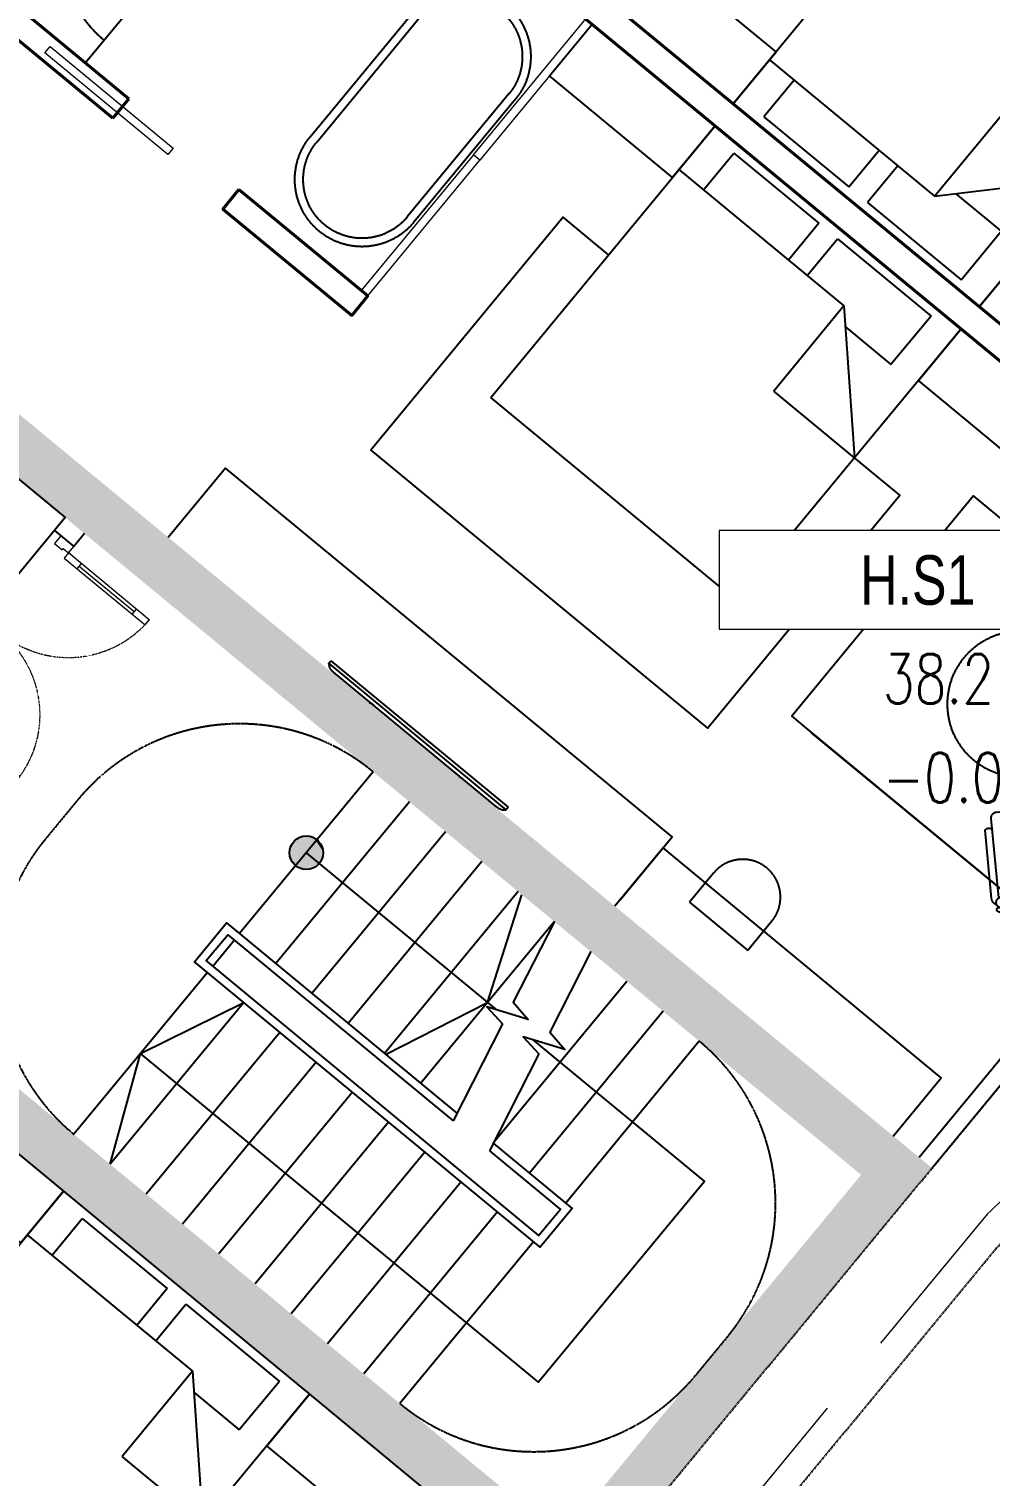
# Model space of a CAD drawing. Header units: millimetres. Extents: x -361611864 to 361244677, y -284134798 to 284403648.
# Drawn here: x -80382 to -74657, y 120967 to 129588 of the extents above; entities that cross this region are included whole.
import ezdxf
from ezdxf.enums import TextEntityAlignment as Align
from ezdxf.xclip import XClip

# ---------------------------------------------------------------- set-up
doc = ezdxf.new("R2010")
doc.units = ezdxf.units.MM
doc.header["$MEASUREMENT"] = 0
doc.header["$XCLIPFRAME"] = 0
doc.set_wipeout_variables(frame=1)
for name, pattern in [('DASHED2', [0.375, 0.25, -0.125]), ('HIDDEN', [0.375, 0.25, -0.125]), ('Xref_NT1+NT2_MBDV Cot vach_220729$0$HIDDEN', [0.375, 0.25, -0.125]), ('Xref_NT1+NT2_MBDV Cot vach_220729$0$HIDDEN2', [0.1875, 0.125, -0.0625])]:
    doc.linetypes.add(name, pattern=pattern)
for name, color, linetype in [('A-ANNO-DIMS', 50, 'Continuous'), ('A-DRAIN', 251, 'Continuous'), ('A-FURNITURE', 251, 'Continuous'), ('A-GLAZ', 135, 'Continuous'), ('A-UNIT', 1, 'Continuous'), ('Xref_NT1+NT2_MBDV Cot vach_220729$0$A-FLOR-STRS-ARROW', 8, 'Continuous'), ('Xref_NT1+NT2_MBDV Cot vach_220729$0$ccu12-Hatch', 250, 'Continuous'), ('Xref_NT1+NT2_MBDV Cot vach_220729$0$ccu12-Thay', 7, 'Continuous'), ('Xref_NT1+NT2_MBDV Cot vach_220729$0$KT-Net manh', 139, 'Continuous'), ('Xref_NT1+NT2_MBDV Cot vach_220729$0$KT-Thay', 7, 'Continuous'), ('Xref_NT1+NT2_MBDV Cot vach_220729$0$KT-Tuong', 1, 'Continuous')]:
    doc.layers.add(name, color=color, linetype=linetype)
doc.layers.add('A-COLUMN UPDATE', color=7, linetype='Continuous', true_color=0xff1f1f)
for name, color, linetype, lineweight in [('D-building block', 8, 'Continuous', 13), ('KT-Chuviet', 255, 'Continuous', 15), ('KT-Net cat', 1, 'Continuous', 40), ('KT-Net cua', 87, 'Continuous', 9), ('KT-Net thay', 7, 'Continuous', 15), ('KT-Net truc', 18, 'Continuous', 15), ('Xref_NT1+NT2_MBDV Cot vach_220729$0$CUA', 37, 'Continuous', 13)]:
    doc.layers.add(name, color=color, linetype=linetype, lineweight=lineweight)
doc.styles.add('font unicode ccu', font='arial.ttf')
doc.styles.add('ROMANS', font='ROMANS.SHX')

# ---------------------------------------------------------------- blocks, each defined once
blk = doc.blocks.new('*U90')
for p, q in [((-1260.000000000004, 525.000000000002), (-1300.000000000004, 525.000000000002)), ((-1280.000000000004, 100.0000000000002), (-1280.000000000004, 525.000000000002)), ((-90.00000000000001, 525.0000000000018), (-50.00000000000001, 525.0000000000018)), ((-70, 100), (-70.00000000000001, 525.0000000000018)), ((-1260.000000000004, 100.0000000000002), (-1300.000000000004, 100.0000000000002)), ((-90, 100), (-50, 100))]:
    blk.add_line(p, q)
for points in [[(-1300.000000000004, 1.776356839400256e-13), (-1260.000000000004, 1.776356839400256e-13), (-1260.000000000004, 625.000000000002), (-1300.000000000004, 625.000000000002)], [(-50, 0), (-90, 0), (-90.00000000000001, 625.0000000000018), (-49.99999999999979, 625.0000000000018)], [(-1350.000000000004, -99.99999998255878), (-1290.000000000004, -99.99999998255875), (-1290.000000000004, -39.99999999999982), (-1300.000000000004, -39.99999999999982), (-1300.000000000004, 1.776356839400256e-13), (-1350.000000000004, 2.060573933704296e-13)], [(0, -99.99999998255892), (-60, -99.99999998255889), (-60, -40), (-50, -40), (-50, 0), (0, 0)]]:
    blk.add_lwpolyline(points, close=True)
at = {"linetype": 'Xref_NT1+NT2_MBDV Cot vach_220729$0$HIDDEN2'}
for centre, radius, start, end in [((-1300.000000001013, -1.091216006443577e-09), 625.00000000124, 7.016709298534867e-15, 89.99996073224838), ((-49.99999999983451, -2.645705876602741e-10), 625.000000000419, 90.00003926775162, 180)]:
    blk.add_arc(centre, radius, start, end, dxfattribs=at)
blk = doc.blocks.new('BEDH-1')
for p, q in [((475, -1.054711873393899e-13), (-475, 1.054711873393899e-13)), ((-475, 1.054711873393899e-13), (-475.0000000000002, -1050)), ((-381.8394731497392, -27.72451273631296), (-381.8394731497393, -215.2726866770535)), ((-20.94842891092413, -27.72451273631304), (-381.8394731497392, -27.72451273631296)), ((-20.94842891092416, -169.6087834425271), (-20.94842891092413, -27.72451273631304)), ((379.7956140944734, -27.72451273631313), (52.11540216114371, -27.72451273631306)), ((52.11540216114371, -27.72451273631306), (52.11540216114368, -169.6087834425271)), ((379.7956140944734, -169.6087834425271), (379.7956140944734, -27.72451273631313)), ((474.9999999999998, -1050), (475, -1.054711873393899e-13)), ((-162.6479800441303, -169.608783442527), (-475.0000000000001, -498.4003835124894)), ((474.9999999999999, -169.6087834425272), (-162.6479800441303, -169.608783442527)), ((-162.6479800441303, -169.608783442527), (-162.6479800441303, -498.4003835124894)), ((-206.9290897110478, -215.2726866770535), (-381.8394731497393, -215.2726866770535)), ((-475.0000000000001, -498.4003835124894), (-162.6479800441303, -498.4003835124894)), ((-475.0000000000002, -1050), (474.9999999999998, -1050))]:
    blk.add_line(p, q)
blk = doc.blocks.new('standard-1')
at = {"layer": 'A-FURNITURE'}
for points in [[(240213.2478412133, -277265.6672636516), (239813.247841217, -277265.6648338943), (239813.2507824865, -276367.2011218967), (240213.2507824865, -276367.2035516671)], [(240212.8929797657, -280108.7263881439), (239812.8929797565, -280108.7239583753), (239813.2311888417, -279165.6648338237), (240213.2311888304, -279165.6672635882)]]:
    blk.add_lwpolyline(points, close=True, dxfattribs=at)
at = {"layer": 'A-FURNITURE', "xscale": -1.999999999999996, "yscale": 1.999999999999996, "zscale": 2, "rotation": 269.9995584135892}
blk.add_blockref('BEDH-1', (240213.2398664472, -278215.6675901659, 1.494832133262833e-08), dxfattribs=at)
blk = doc.blocks.new('bath')
at = {"elevation": -1.073185103658836e-06}
for points in [[(-6268.288765812293, -73045.86497504462, -1), (-6268.288765812293, -73845.86497506325), (-7218.28876571916, -73845.86497506371, -1), (-7218.28876571916, -73045.86497504462)], [(-6268.288765812293, -73095.86497504462, -1), (-6268.288765812293, -73795.86497506371), (-7218.28876571916, -73795.86497506325, -1), (-7218.28876571916, -73095.86497504462)]]:
    blk.add_lwpolyline(points, format="xyb", close=True, dxfattribs=at)
blk = doc.blocks.new('weqwq333')
blk.add_wipeout([(789.9991194265974, -3.254973069968852e-07), (789.9999072943253, 22.459753119357448), (747.0709751061902, 22.459753119357444), (747.4999072943253, 24.95975311935699), (747.0709751061902, 27.459753119356876), (995.9999072943253, 27.45975311935689), (995.9999072943253, 37.459753119357), (930.999907294326, 37.459753119357), (930.999907294326, 57.459753119357), (1231.8664491169725, 57.459753118988104), (1249.7089296661925, 59.06439810742923), (1266.9787932754527, 63.82683536194902), (1278.4893502848695, 73.1432942404494), (1289.9999072942878, 82.4597531189515), (1289.9999072941914, 102.45975311891728), (-160.00009270580904, 102.45975311950394), (-160.00009270581904, 82.45975311947211), (-148.48953569637888, 73.14329424100924), (-136.9789786872534, 63.826835362552735), (-119.70911507775418, 59.06439810790778), (-101.86663452839275, 57.4597531194338), (198.99990729432534, 57.45975311935696), (198.99990729432534, 37.45975311935696), (133.99990729432488, 37.459753119356954), (133.99990729432488, 27.459753119356844), (382.9288394824605, 27.459753119358677), (382.9288394824605, 22.459753119357426), (339.9999072943251, 22.459753119357423), (339.9991199803412, 0.015785265669614107)]).dxf.layer = 'A-DRAIN'
at = {"layer": 'A-DRAIN'}
for p, q in [((-160.0000927059446, 102.4597531193867), (-160.0000927057117, 82.45975311938673)), ((1289.999907294055, 102.4597531189211), (-160.0000927059446, 102.4597531193867)), ((-160.0000927059446, 102.4597531193867), (-160.0000927057117, 82.45975311938673)), ((1289.999907294055, 82.45975311892107), (1289.999907294055, 102.4597531189211)), ((1289.999907294055, 82.45975311892107), (1289.999907294055, 102.4597531189211)), ((-160.0000927057117, 82.45975311938673), (1289.999907294055, 82.45975311892107)), ((-136.9789786871988, 63.8268353624735), (-160.0000927057117, 82.45975311938673)), ((-101.8666345283855, 57.45975311938673), (1231.866449116962, 57.45975311892107)), ((1266.97879327531, 63.82683536177501), (1289.999907294055, 82.45975311892107))]:
    blk.add_line(p, q, dxfattribs=at)
for points in [[(133.9999072942883, 37.4597531191539), (995.9999072942883, 37.4597531191539), (995.9999072945211, 27.45975311938673), (133.9999072945211, 27.45975311938673)], [(198.9999072942883, 57.45975311938673), (228.9999072940554, 57.45975311938673), (228.9999072942883, 37.45975311938673), (198.9999072942883, 37.4597531191539)], [(339.9999072942883, 22.4597531191539), (789.9999072942883, 22.4597531191539), (789.9991194263566, -3.254972398281097e-07), (339.9991199802607, 0.01578526548109949)], [(930.9999072942883, 57.4597531191539), (900.9999072945211, 57.4597531191539), (900.9999072942883, 37.45975311938673), (930.9999072945211, 37.4597531191539)]]:
    blk.add_lwpolyline(points, close=True, dxfattribs=at)
for centre, radius, start, end in [((-101.8666345283855, 157.4597531193867), 99.99999999999999, 249.4439547730391, 270), ((389.9999072940554, 24.9597531191539), 7.499999999999999, 160.5287793647328, 199.4712206352672), ((389.9999072940554, 24.9597531191539), 7.499999999999999, 340.5287793647328, 19.47122063526717), ((739.9999072945211, 24.9597531191539), 7.499999999999999, 160.5287793647328, 199.4712206352672), ((739.9999072945211, 24.9597531191539), 7.499999999999999, 340.5287793647328, 19.47122063526717), ((1231.866449116962, 157.4597531189211), 99.99999999999999, 270, 290.5560452225344)]:
    blk.add_arc(centre, radius, start, end, dxfattribs=at)
blk = doc.blocks.new('CH12')
for p, q in [((-312.375, -149.2411279597436), (-312.375, -572.1779138786915)), ((-267.75, -149.2411279597436), (-267.75, -639.6303226458076)), ((267.75, -639.6303226458076), (267.75, -149.2411280118249)), ((312.375, -572.1779138786915), (312.375, -149.2411246072115)), ((-232.0500000000029, -675.3303226458047), (232.0500000000029, -675.3303226458047))]:
    blk.add_line(p, q)
for centre, radius, start, end in [((-273.6712626853696, -77.20016474780641), 13.38749999999989, 116.2505862071374, 296.2505862071374), ((0, -632.1362743546706), 632.1362743546692, 63.74941379286258, 116.2505862071374), ((0, -632.1362743546706), 605.3612743546691, 63.7494137928626, 116.2505862071374), ((273.671262685355, -77.20016474780641), 13.38750000000007, 243.7494137928627, 63.74941379286245), ((-267.75, -149.2411279597436), 44.62499999999999, 111.939144832112, 180), ((-252.9468673518131, -119.2240579767858), 33.46874999998481, 116.2505888953854, 296.2505888953855), ((0, -632.1362743546706), 538.4237743546691, 63.74941109871938, 116.2505888953856), ((252.9468674045929, -119.2240580028119), 33.46875000001501, 243.7494110987195, 63.74941109871941), ((267.75, -149.2411280118286), 44.62499999999959, 0, 68.06085506708637), ((-290.0625, -549.8654138786915), 31.55464011044969, 225, 315), ((290.0625, -549.8654138786915), 31.55464011044961, 225.0000000000001, 315.0000000000002), ((-232.0500000000029, -639.6303226458076), 35.7, 180, 269.9999999999999), ((232.0500000000029, -639.6303226458076), 35.7, 270, 0)]:
    blk.add_arc(centre, radius, start, end)
blk = doc.blocks.new('CH1')
for p, q in [((-199.1923941123823, -400.6439509161501), (-199.1923941123823, -600.6426498184956)), ((200.805524143012, -400.6439509161501), (200.805524143012, -600.6426498184956)), ((-199.1923941123823, -600.6426498184956), (200.805524143012, -600.6426498184956))]:
    blk.add_line(p, q)
blk.add_arc((0.8065650153148454, -399.9986989023673), 200, 0.1848514058012216, 180.1848514058012)
blk = doc.blocks.new('Hotel Module')
at = {"layer": 'A-FURNITURE'}
blk.add_line((4115.162532453767, -2019.968790905259, 2.979288549069363e-06), (2015.162530689879, -2019.995003917662, -0.05002286630529611), dxfattribs=at)
for points, elevation in [([(199.5696688816752, -7650.006468864798), (684.5870401366337, -7650.006468864798), (684.8131968183661, -4200.003166677896), (84.82657614448544, -4200.003166674345), (85.02122882005642, -7650.006470229186)], 1.321848774101658e-09), ([(3118.346123889874, -5150.012553133187), (3118.346122764749, -4800.012553129462), (1318.346122766641, -4800.012559868512), (1318.346131107544, -7400.012559762399), (3118.346131101956, -7400.012553027045), (3118.346129982579, -7050.012553133187)], -2.980796936553291e-06), ([(3395.25072972355, -7992.929917983769), (3395.098295707983, -7741.048713768076), (1693.056613974994, -7741.454124493612), (1693.056619104733, -7840.519221447466), (1693.20838450898, -9599.705430485483)], -2.9807969366062e-06), ([(3395.250729725507, -9502.292308187287), (3395.098295704229, -9754.173512399313), (1693.056613969457, -9753.768101679278), (1693.056619108436, -9654.703004717827), (1693.208384505284, -7895.516795687523)], -2.980796936496478e-06)]:
    blk.add_lwpolyline(points, dxfattribs=dict(at, elevation=elevation))
for points, elevation in [([(4115.16043230777, -5150.018985117145), (3715.160432305915, -5150.016926137847), (3715.162492952099, -4199.999102585192), (4115.162492944626, -4200.001161562337)], -2.980796936447472e-06), ([(4114.808206260903, -7993.078109929455), (3714.808206257127, -7993.076050946664), (3715.145541156344, -7050.016926080163), (4115.145541148966, -7050.01898506115)], -2.980796936630919e-06), ([(600.0086237774813, -7650.006546646386), (85.02122882007825, -7650.006470229127), (85.02122882192634, -9800.003202212625), (600.0086237773285, -9800.003278629796)], -3.154896239219995e-08)]:
    blk.add_lwpolyline(points, close=True, dxfattribs=dict(at, elevation=elevation))
blk.add_circle((2617.793038093281, -8747.611113082734, -2.980796928870634e-06), 436.4401978142553, dxfattribs=at)
blk.add_arc((2890.176448735816, -2018.620684817026, 0.08440312483235722), 699.9999999999987, 92.04767493542509, 180.0009617760125, dxfattribs=at)
at = {"layer": 'A-GLAZ'}
blk.add_line((4114.416879407647, -10099.99253045913), (84.68701741372934, -10099.99999122752, 3.383716544154772e-08), dxfattribs=at)
blk.add_lwpolyline([(4114.423136929741, -9999.998232661193), (84.6869263882545, -10000.00396668783)], dxfattribs=at)
at = {"layer": 'KT-Net cat'}
for p, q in [((1865.162531004069, -2354.905466405937), (1865.162531003996, -169.9982509082765)), ((2015.162531005895, -719.9982953644358), (2015.162531005932, -2354.905512752128)), ((4114.41687904943, -10099.99825588206), (4115.00386808662, -719.9982953729341)), ((2015.162531005932, -2354.905512752128, -0.04473577927659005), (1865.162531004069, -2354.905466405937, -0.04473577927659001))]:
    blk.add_line(p, q, dxfattribs=at)
at = {"layer": 'KT-Net cat', "elevation": -0.05479021315888888}
blk.add_lwpolyline([(2015.162531002163, -3204.905512759578), (1865.162531007772, -3204.905466411554), (1865.162531005953, -4200.000075800752), (2015.162531007794, -4200.000122146826)], close=True, dxfattribs=at)
at = {"layer": 'KT-Net cua'}
for points, elevation in [([(1906.46133502225, -1795.095547074045), (1956.461335027794, -1795.09554707614), (1956.461335024091, -2745.095547079807), (1906.46133502599, -2745.095547081612)], -0.05479021315888886), ([(3065.162511341965, -4200.000128455635), (3065.162511342009, -4150.000128455606), (2015.162531007831, -4150.000131713459), (2015.162531005932, -4200.000131715205)], -0.0547902131588404), ([(3065.162511347589, -4200.000128457323), (3065.162511342001, -4150.000128459302), (4115.162491678006, -4150.00013279554), (4115.162491681745, -4200.000132791698)], -0.05479021315884041)]:
    blk.add_lwpolyline(points, close=True, dxfattribs=dict(at, elevation=elevation))
at = {"layer": 'A-FURNITURE'}
blk.add_blockref('bath', (9746.731677098993, 69713.7286465501, -0.07493039716442063), dxfattribs=at)
for name, p, xscale, yscale, zscale, rotation in [('BEDH-1', (4115.153338149859, -6100.019311636745, -2.9807969288702e-06), -2.000000000000002, 2.000000000000002, 2.000000000000002, 269.9996115246304), ('CH1', (1126.356979697724, -8201.749560154189, -3.154896246896147e-08), 1.125005854937063, 1.125005854937063, 1.125005854937063, 270.0000001839287), ('CH12', (1725.587799533037, -9667.955650743184, -0.07493836867344597), -0.9698671062557863, 0.9698671062557863, 0.9698671062557864, 135.0116023111964)]:
    blk.add_blockref(name, p, dxfattribs=dict(at, xscale=xscale, yscale=yscale, zscale=zscale, rotation=rotation))
at = {"layer": 'A-FURNITURE', "xscale": -0.9450000000000008, "yscale": 0.9450000000000008, "zscale": 0.9450000000000012, "rotation": 269.997740805419}
blk.add_blockref('weqwq333', (102.7676447184858, -6633.924260896456, -3.154896238265897e-08), dxfattribs=at)
at = {"layer": 'KT-Net cat'}
blk.add_line((85.00231740501476, -2499.99992472108, 1.321858349775246e-09), (85.00936232107051, -10100.00319873774, 1.321858839400947e-09), dxfattribs=at)
blk = doc.blocks.new('l5 boundary')
at = {"layer": 'D-building block', "linetype": 'DASHED2', "ltscale": 4000, "elevation": 3.807828033907247e-10}
blk.add_lwpolyline([(12687715.6909928, 1098213.837577761, 0.410792762844288), (12661339.32005766, 1099105.521512134), (12659175.83515809, 1096482.71040052), (12658844.23951466, 1096756.470019944), (12652294.20907435, 1088825.091221616, -0.08021577395020048), (12648590.09939825, 1086517.946680954), (12639962.19544472, 1083239.002087365, -0.4938342429271592), (12634259.0336086, 1086934.961313017, -0.02217052075567615), (12634665.75802228, 1092329.3390606)], format="xyb", dxfattribs=at)
blk = doc.blocks.new('TAG CAO DO SAN')
blk.add_wipeout([(1526701.778855525, -266095.2298759429), (1527644.6359120198, -266095.2298759429), (1527644.6359120198, -266566.65840419114), (1526701.778855525, -266566.65840419114)]).dxf.layer = 'KT-Net thay'
at = {"layer": 'KT-Net thay', "flags": 128}
blk.add_lwpolyline([(1526701.778855525, -266095.2298759429), (1526701.778855525, -266566.6584041911), (1527644.63591202, -266566.6584041911), (1527644.63591202, -266095.2298759429)], close=True, dxfattribs=at)
for points in [[(1526701.778855525, -266330.9441400666), (1527644.63591202, -266330.9441400666)], [(1526701.778855525, -266566.6584041911), (1527644.63591202, -266566.6584041911)]]:
    blk.add_lwpolyline(points, dxfattribs=at)
at = {"layer": 'KT-Chuviet', "color": 31, "style": 'ROMANS', "width": 0.75}
blk.add_text('DTTT:', height=117.8571320618522, dxfattribs=at).set_placement((1526748.92170835, -266507.8139601254))
at = {"layer": 'KT-Chuviet', "color": 31, "style": 'font unicode ccu', "width": 0.75}
blk.add_attdef('TÊNPHÒNG', text='', height=117.85713, dxfattribs=at).set_placement((1527175.308820772, -266213.4467624734), align=Align.MIDDLE_CENTER)
at = {"layer": 'KT-Chuviet', "color": 31, "ltscale": 15, "style": 'ROMANS', "width": 0.75, "flags": 8}
blk.add_attdef('CAO-DO', (1527091.943339912, -266507.7298381611), '', height=117.8571320618522, dxfattribs=at)

msp = doc.modelspace()

# ---------------------------------------------------------------- hatches: boundary and pattern name
at = {"layer": 'Xref_NT1+NT2_MBDV Cot vach_220729$0$ccu12-Hatch', "ltscale": 0.5}
h = msp.add_hatch(dxfattribs=at)
h.set_pattern_fill('VATLIEU04', color=256, scale=50, angle=45, pattern_type=2)
h.set_pattern_definition([(94.99999999999984, (-1137261.907038414, 91749.09803841186), (275.7759995861103, 231.4035394059837), [37.49999999999999, -412.4999999999999]), (40.00000000000002, (-1137261.907038414, 91749.09803841186), (-314.996083695443, 216.8840747990137), [30, -330]), (145.4514, (-1137238.925707401, 91768.38166764975), (-39.21973430971335, 448.287641099735), [31.870095, -350.571056]), (91.18419999999938, (-1137332.617716533, 91819.8087165305), (435.8465000455986, 318.8068825982365), [56.24999999999996, -618.7499999999994]), (141.6356, (-1137296.297158333, 91846.37593381625), (-13.94950748652536, 674.8558447021788), [47.805144, -525.8565]), (36.18420000000004, (-1137332.617716533, 91819.8087165305), (-13.95003443662637, 674.855833957623), [45, -495]), (66, (-1137279.584707944, 91837.48638606018), (353.3857860571512, 68.691238233885), [37.49999999999965, -412.4999999999972]), (11.00000000000003, (-1137279.584707944, 91837.48638606018), (-170.3542965309771, 342.4042176993831), [30, -330]), (116.4514, (-1137250.13588875, 91843.21063713185), (183.0318085066423, 411.0953098697152), [31.870095, -350.571056]), (82.50000000000001, (-1137261.907038414, 91749.09803841186), (-113.3965926531701, 121.9949088062736), [0, -325.9999999999972, 0, -334.9999999999972, 0, -331.2499999999972]), (52.49999999999999, (-1137261.907038414, 91749.09803841186), (-46.43647110123004, 232.4547249501817), [0, -191, 0, -318.5, 0, -126.25]), (12.5, (-1137340.749444517, 91670.25563230956), (196.709083659603, 180.7603809074303), [0, -125, 0, -390, 0, -517.5]), (2.499999999999997, (-1137376.104783576, 91634.90029325023), (170.7949915992331, 241.5799034369745), [0, -162.5, 0, -259, 0, -367.5]), (90, (-1137261.907038414, 91749.09803841186), (-212.5, 0), []), (90, (-1137305.217328762, 91792.40832875954), (-212.5, 0), [])])
h.paths.add_polyline_path([(-84278.53871263424, 126960.0727067485), (-85934.13326818706, 124955.3266710561), (-83929.38730030158, 123299.7321715005), (-82273.792744749, 125304.4782071929), (-82736.42637748644, 125686.5384332461), (-82545.39623646112, 125917.8552835183), (-81851.44575345144, 125344.7649164397), (-82297.18274902878, 124805.0255990155), (-77208.21197552443, 120602.3624407004), (-75425.26399262133, 122761.3197099081), (-82981.61443433678, 129001.6376496481), (-82790.58429331146, 129232.9544999202), (-75002.91700109467, 122801.6064189657), (-77167.9252663462, 120180.0154493197), (-82488.2128900541, 124573.7087487433), (-83889.1005910507, 122877.3851802077), (-86356.48025945807, 124915.0399617873), (-84318.82570664823, 127382.4193512643), (-84087.508856376, 127191.389210239), (-84087.50857160939, 127191.3895570206), (-83547.76925430726, 126745.6525612948), (-83738.79939533258, 126514.3357110227)])
at = {"layer": 'Xref_NT1+NT2_MBDV Cot vach_220729$0$KT-Net manh'}
h = msp.add_hatch(color=256, dxfattribs=at)
edge = h.paths.add_edge_path(flags=0)
edge.add_arc((-78730.12573147938, 124680.0210882567), 99.99999999995354, 230.448827454171, 590.4488274541708)
h = msp.add_hatch(color=256, dxfattribs=at)
edge = h.paths.add_edge_path(flags=0)
edge.add_arc((-78730.12558165938, 124680.0211433161), 99.99999999995354, 230.448826641293, 590.4488266412928)
for points in [[(-78783.78034514701, 124764.4081869737), (-78823.13471789844, 124716.754294591), (-78826.96281913947, 124655.0695658507), (-78793.80244423216, 124602.9154706565), (-78736.31972935563, 124580.2131006261), (-78676.47111783689, 124595.6339894981), (-78637.11674513435, 124643.2878818294), (-78633.28864387912, 124704.972610572), (-78666.44901883788, 124757.126705715), (-78723.93173372536, 124779.8290757299)], [(-78783.78019402782, 124764.4082429179), (-78823.13456745632, 124716.7543511114), (-78826.96266954672, 124655.0696224659), (-78793.80229540169, 124602.9155267493), (-78736.31958083063, 124580.2131559397), (-78676.47096912423, 124595.6340439244), (-78637.11659571622, 124643.2879357162), (-78633.2884936363, 124704.9726643487), (-78666.44886786677, 124757.1267599453), (-78723.93158236379, 124779.8291308581)]]:
    msp.add_hatch(color=256, dxfattribs=at).paths.add_polyline_path(points, flags=0)

# ---------------------------------------------------------------- linework, layer by layer
at = {"layer": 'Defpoints', "ltscale": 0.5, "elevation": -2.232290454219472e-10}
msp.add_lwpolyline([(-84087.50857160939, 127191.3895570206), (-82750.29758415022, 128810.6075086936), (-80167.25950760837, 126677.4376682064), (-81154.2283872671, 125482.3250261636), (-81616.86209257948, 125864.3853024409), (-81967.10418388015, 125440.2799913232)], close=True, dxfattribs=at)
at = {"layer": 'Xref_NT1+NT2_MBDV Cot vach_220729$0$A-FLOR-STRS-ARROW'}
for points, elevation in [([(-77252.6481362232, 124270.4952277606), (-77497.00640919758, 123789.3579070683), (-77407.67450957047, 123687.3459845044), (-77655.65972526628, 123761.6456141555), (-77562.37787218718, 123660.6425983653), (-77855.93311138242, 123082.6584268538)], 7.754391467269582e-08), ([(-77036.055143554, 124091.6246057564), (-77280.41341652814, 123610.4872850642), (-77191.0815169015, 123508.4753625003), (-77439.06673259684, 123582.7749921512), (-77345.78487951774, 123481.7719763611), (-77639.34012033511, 122903.7878016561)], 4.406328626215398e-08)]:
    msp.add_lwpolyline(points, dxfattribs=dict(at, elevation=elevation))
at = {"layer": 'Xref_NT1+NT2_MBDV Cot vach_220729$0$KT-Net manh'}
for p, q in [((-78633.28864371357, 124704.972610821, 6.826468940217977e-08), (-78666.44901859737, 124757.1267060564, 7.115617753986248e-08)), ((-78633.28849344002, 124704.972664637, 9.119779307779923e-08), (-78666.44886761205, 124757.1267603039, 9.408913132236319e-08))]:
    msp.add_line(p, q, dxfattribs=at)
at = {"layer": 'Xref_NT1+NT2_MBDV Cot vach_220729$0$KT-Net manh', "linetype": 'Xref_NT1+NT2_MBDV Cot vach_220729$0$HIDDEN'}
for points, elevation in [([(-78332.14576695953, 125161.93181555, 0.4141313066799707), (-80091.74802268296, 124994.2846786499), (-80283.13194769109, 124762.5394283291, 0.4141313427087546), (-80115.0937229204, 123002.974524093, 1.000029217103996)], 9.364640973373936e-08), ([(-76389.08420464583, 123557.2786551868, -0.4141313066799707), (-76221.04602156905, 121797.7137004646), (-76412.42994657671, 121565.9684501439, -0.4141313427087546), (-78172.03216060717, 121398.3213637299, -1.000029217103996)], -1.480215323997612e-10)]:
    msp.add_lwpolyline(points, format="xyb", dxfattribs=dict(at, elevation=elevation))
at = {"layer": 'Xref_NT1+NT2_MBDV Cot vach_220729$0$KT-Net manh'}
for points, elevation in [([(-78730.1256436673, 124680.0211946156), (-77596.67100942926, 123743.9718196591)], 9.402651940996364e-08), ([(-78257.45369869238, 123479.0953251019), (-77650.6465813308, 123788.5477210968), (-77445.40376390517, 124429.6826595344)], 6.208673922383794e-08), ([(-79899.19799383497, 122824.6797284184), (-79717.11426873971, 123484.8846334076), (-79103.2390876771, 123788.4999443778)], 8.752205716835835e-08), ([(-77380.07801670674, 123565.1011976392), (-76879.59082233859, 123151.7800894884), (-76802.48520478932, 123088.1033767721), (-76359.161416444, 122721.9899546532), (-77346.1496225074, 121526.8539008575), (-79717.1142728643, 123484.884636814)], 9.402651940996364e-08)]:
    msp.add_lwpolyline(points, dxfattribs=dict(at, elevation=elevation))
for centre in [(-78730.12573144585, 124680.0210883007, 7.109348934061283e-08), (-78730.1255816184, 124680.0211433733, 9.402651940996364e-08)]:
    msp.add_circle(centre, 99.9999999999528, dxfattribs=at)
at = {"layer": 'Xref_NT1+NT2_MBDV Cot vach_220729$0$KT-Thay', "extrusion": (-8.1449017930186e-09, -9.921094241022739e-09, 1)}
for p, q in [((-78332.14576689154, 125161.931815644, 9.364639017935358e-08), (-79128.10467658611, 124198.1115954067, 1.171489088395377e-07)), ((-78116.25003775582, 124983.6370200361, 8.321643494241785e-08), (-78912.20894955937, 124019.8167972356, 1.067189502701982e-07)), ((-77900.35430862126, 124805.3422244267, 7.278647636462155e-08), (-78696.31322254054, 123841.5219990733, 9.628899515187419e-08)), ((-77684.45857942989, 124627.0474288889, 6.235652253888337e-08), (-78480.41749551962, 123663.2272009071, 8.58590330432651e-08)), ((-77468.56285034842, 124448.7526332097, 5.192656286517552e-08), (-78264.52176849428, 123484.9324027395, 7.542907102811423e-08)), ((-77252.66712120827, 124270.4578375983, 4.149661828659767e-08), (-78048.62604145356, 123306.6376045954, 6.499911508904917e-08)), ((-79319.13481457718, 123966.7947427002, 1.06574918525334e-07), (-80115.09372290224, 123002.9745241149, 9.364640973402396e-08)), ((-76820.87566293683, 123913.8682463822, 2.063668703724418e-08), (-77616.83458742453, 122950.0480082397, 4.413919880819089e-08)), ((-79103.2390876771, 123788.4999443778, 9.614496090467136e-08), (-79899.19799383497, 122824.6797284184, 8.32164431123149e-08)), ((-76604.97993380064, 123735.5734507716, 1.020672844578694e-08), (-77400.93886040407, 122771.7532100735, 3.370923671345958e-08)), ((-78887.34336063033, 123610.2051462312, 8.571500986077912e-08), (-79683.30226462847, 122646.3849329018, 7.2786490439951e-08)), ((-76389.08420464583, 123557.2786551868), (-77185.04313332937, 122593.458411974, 2.327927226297379e-08)), ((-78671.44763355725, 123431.9103481283, 7.528505210719331e-08), (-79467.40653547738, 122468.0901373128, 6.235653221061727e-08)), ((-78455.55190660618, 123253.6155498747, 6.485509325466018e-08), (-79251.5108064157, 122289.7953416135, 5.192657736854798e-08)), ((-78239.6561795664, 123075.3207517292, 5.442512699442412e-08), (-79035.61507722107, 122111.5005460776, 4.14966181645165e-08)), ((-78023.76045249356, 122897.0259536284, 4.399517666133482e-08), (-78819.71934807114, 121933.2057504872, 3.106665991154718e-08)), ((-77807.86472546868, 122718.7311554566, 3.356521468174579e-08), (-78603.82361895265, 121754.9109548572, 2.063668750973949e-08)), ((-77591.96899851877, 122540.4363572062, 2.313525896168957e-08), (-78387.92788981483, 121576.6161592524, 1.020674231251588e-08)), ((-77376.07327142637, 122362.1415591259, 1.270529381904912e-08), (-78172.03216060717, 121398.3213637299))]:
    msp.add_line(p, q, dxfattribs=at)
at = {"layer": 'Xref_NT1+NT2_MBDV Cot vach_220729$0$KT-Thay'}
msp.add_line((-79287.29645786411, 124005.3475509491, -9.886168173744489e-09), (-79159.94303054037, 124159.5587844128, -9.886168173744489e-09), dxfattribs=at)
for points, elevation in [([(-77616.13727567159, 122949.472140271), (-77146.49032551982, 122561.6200533432), (-77337.52046690322, 122330.3032034275), (-79396.23957199743, 124030.4707463498), (-79205.2094305763, 124261.7875962951), (-77832.73026672192, 123128.3427654625)], -1.236690500866484e-08), ([(-77639.34012033511, 122903.7878016561), (-77216.88149081543, 122554.9056018353), (-77344.23491844698, 122400.6943685074), (-79325.84840665478, 124037.1851979105), (-79198.49497907865, 124191.3964311637), (-77855.93311138242, 123082.6584268538)], -9.886168173744489e-09)]:
    msp.add_lwpolyline(points, dxfattribs=dict(at, elevation=elevation))
at = {"layer": 'Xref_NT1+NT2_MBDV Cot vach_220729$0$KT-Tuong', "ltscale": 0.5}
for p, q in [((-80167.25950760837, 126677.4376682064), (-80230.91605304228, 126600.3564710502)), ((-80230.91605304205, 126600.3564710502), (-80115.25762555492, 126504.8414033847)), ((-80051.6010812805, 126581.922599137), (-80115.25762555492, 126504.8414033847))]:
    msp.add_line(p, q, dxfattribs=at)

# ---------------------------------------------------------------- block references
at = {"layer": 'Xref_NT1+NT2_MBDV Cot vach_220729$0$CUA', "xscale": -1, "rotation": 230.4488274522181}
msp.add_blockref('*U90', (-80115.27778666466, 126504.8169852434), dxfattribs=at)

# ---------------------------------------------------------------- next in the draw order: block references
at = {"layer": 'A-ANNO-DIMS', "rotation": 50.44882673721241}
msp.add_blockref('standard-1', (-446923.5545434565, 114000.2962050883), dxfattribs=at)

# ---------------------------------------------------------------- next in the draw order: block references
at = {"layer": 'A-UNIT'}
ref = msp.add_blockref('Hotel Module', (-77537.15088075036, 135594.2988319036, -0.003657300250305754), dxfattribs=dict(at, xscale=-1, rotation=50.44892514172822))
XClip(ref).set_block_clipping_path([(4200.241467364929, 5.00443491700571), (149.69581332800226, 4.997429141687462), (150.18593511824656, -10698.531795879477), (4199.6617392812, -10699.260109948387)])

# ---------------------------------------------------------------- next in the draw order: block references
ref = msp.add_blockref('Hotel Module', (-82885.99075004765, 129117.4215264393, -0.003657300250163678), dxfattribs=dict(at, rotation=50.4488190008494))
XClip(ref).set_block_clipping_path([(4202.185600529527, -10699.259777550993), (4199.760165495936, 0.0017166509933304042), (149.69582136047393, 5.003936615423299), (149.8355527585154, -10699.996115574206)])

# ---------------------------------------------------------------- next in the draw order: linework, layer by layer
at = {"layer": 'Xref_NT1+NT2_MBDV Cot vach_220729$0$ccu12-Thay', "linetype": 'HIDDEN', "ltscale": 25, "elevation": -2.232290454219469e-10}
for points in [[(-44237.31935547585, 146299.8524248921, 0.3330782827779262), (-45981.19381076458, 153824.7153683784), (-60250.53000125518, 165608.8467610499, 0.2778330966818351), (-66054.35396673674, 166871.3679423366, 0.06379955361438625), (-68471.96552093815, 165574.7855485371, 0.05390391218083245), (-70339.71721498932, 163926.5031080334), (-72803.22056001761, 160956.9823042459), (-98251.36009191192, 130150.689405107, 0.07250165753737482), (-99185.08515903757, 128206.0572244799, 0.05029248862880829), (-101942.1924311267, 115823.8734508577, 0.02229968031555489), (-102353.8200672154, 110345.2465984042, 0.4964024037261007), (-95842.45635434434, 106099.542429635), (-87199.53711907048, 109384.1934238954, 0.08126423040099255), (-83286.26109803586, 111829.1124731667), (-76705.29156583517, 119797.9551672287), (-74540.28330058364, 122419.5461368747), (-62570.95827074127, 136918.4659223755, -0.4142135623114259), (-62009.37006781286, 136971.9571398379), (-53833.54030774412, 130220.0499192612, 0.4147015980059258), (-50168.97146563295, 130572.6852746199), (-45461.77471597066, 136272.5868677506)], [(-44786.31322371211, 146541.9386339974, 0.332942896032695), (-46365.55913041997, 153363.9852508482), (-60648.2578840444, 165159.1519290865, 0.2782647282921741), (-65850.78986550585, 166306.8363372934, 0.06355428498407263), (-68124.55166988252, 165085.597028979, 0.05361269427488703), (-69887.15889902401, 163532.2955629812), (-72341.03937235312, 160574.3742229252), (-97769.63939879276, 129791.7349086539, 0.07162818219334227), (-98613.86401476653, 128022.3926240726, 0.05031291028700317), (-101346.4067587303, 115752.8844899754, 0.02217052075560431), (-101753.1311724085, 110358.5067423927, 0.4938342429268142), (-96049.96933628852, 106662.5475167407), (-87422.06538276444, 109941.4921103295, 0.08020953983811836), (-83717.95570665575, 112248.6366509909), (-77167.9252663462, 120180.0154493197), (-75002.91700109467, 122801.6064189657), (-63033.66133507806, 137300.4421968394, -0.4142135623114227), (-61627.30978585476, 137434.5908404587), (-53451.48002576199, 130682.6836198622, 0.4147700055942877), (-50631.94417787901, 130954.3350504943), (-45924.40825792005, 136654.6473418425)]]:
    msp.add_lwpolyline(points, format="xyb", dxfattribs=at)

# ---------------------------------------------------------------- next in the draw order: block references
at = {"layer": 'A-COLUMN UPDATE'}
ref = msp.add_blockref('l5 boundary', (-12736012.16478175, -976576.4545715629, -2.86350596691222e-08), dxfattribs=at)
XClip(ref).set_block_clipping_path([(12616573.66478175, 1074046.9545715628), (12772258.66478175, 1180100.4545715628)])

# ---------------------------------------------------------------- next in the draw order: block references
at = {"layer": 'KT-Net truc'}
ref = msp.add_blockref('TAG CAO DO SAN', (-3893026.09474848, 791838.5012487967, -0.003639802419320809), dxfattribs=dict(at, xscale=2.5, yscale=2.5, zscale=2.5))
XClip(ref).set_block_clipping_path([(1526674.1636322693, -266330.944140067), (1527644.6359120195, -266095.2298759429)])
ref.add_attrib('CAO-DO', '38.2', (-75296.2363986996, 125569.1766533941, -0.003639802419320809), dxfattribs={"layer": 'KT-Chuviet', "color": 31, "ltscale": 15, "height": 294.6428301546305, "style": 'ROMANS', "width": 0.7500000000000001})
ref.add_attrib('CAO-DO', '-0.030', (-75296.2363986996, 124979.8909930848, -0.003639802419320809), dxfattribs={"layer": 'KT-Chuviet', "color": 31, "ltscale": 15, "height": 294.6428301546305, "style": 'ROMANS', "width": 0.7500000000000001})
ref.add_attrib('TÊNPHÒNG', 'H.S1', dxfattribs={"layer": 'KT-Chuviet', "color": 31, "height": 294.642825, "style": 'font unicode ccu', "width": 0.7500000000000001}).set_placement((-75087.82269654845, 126304.8843426132, -0.003639802419320809), align=Align.MIDDLE_CENTER)

doc.saveas('drawing.dxf')
